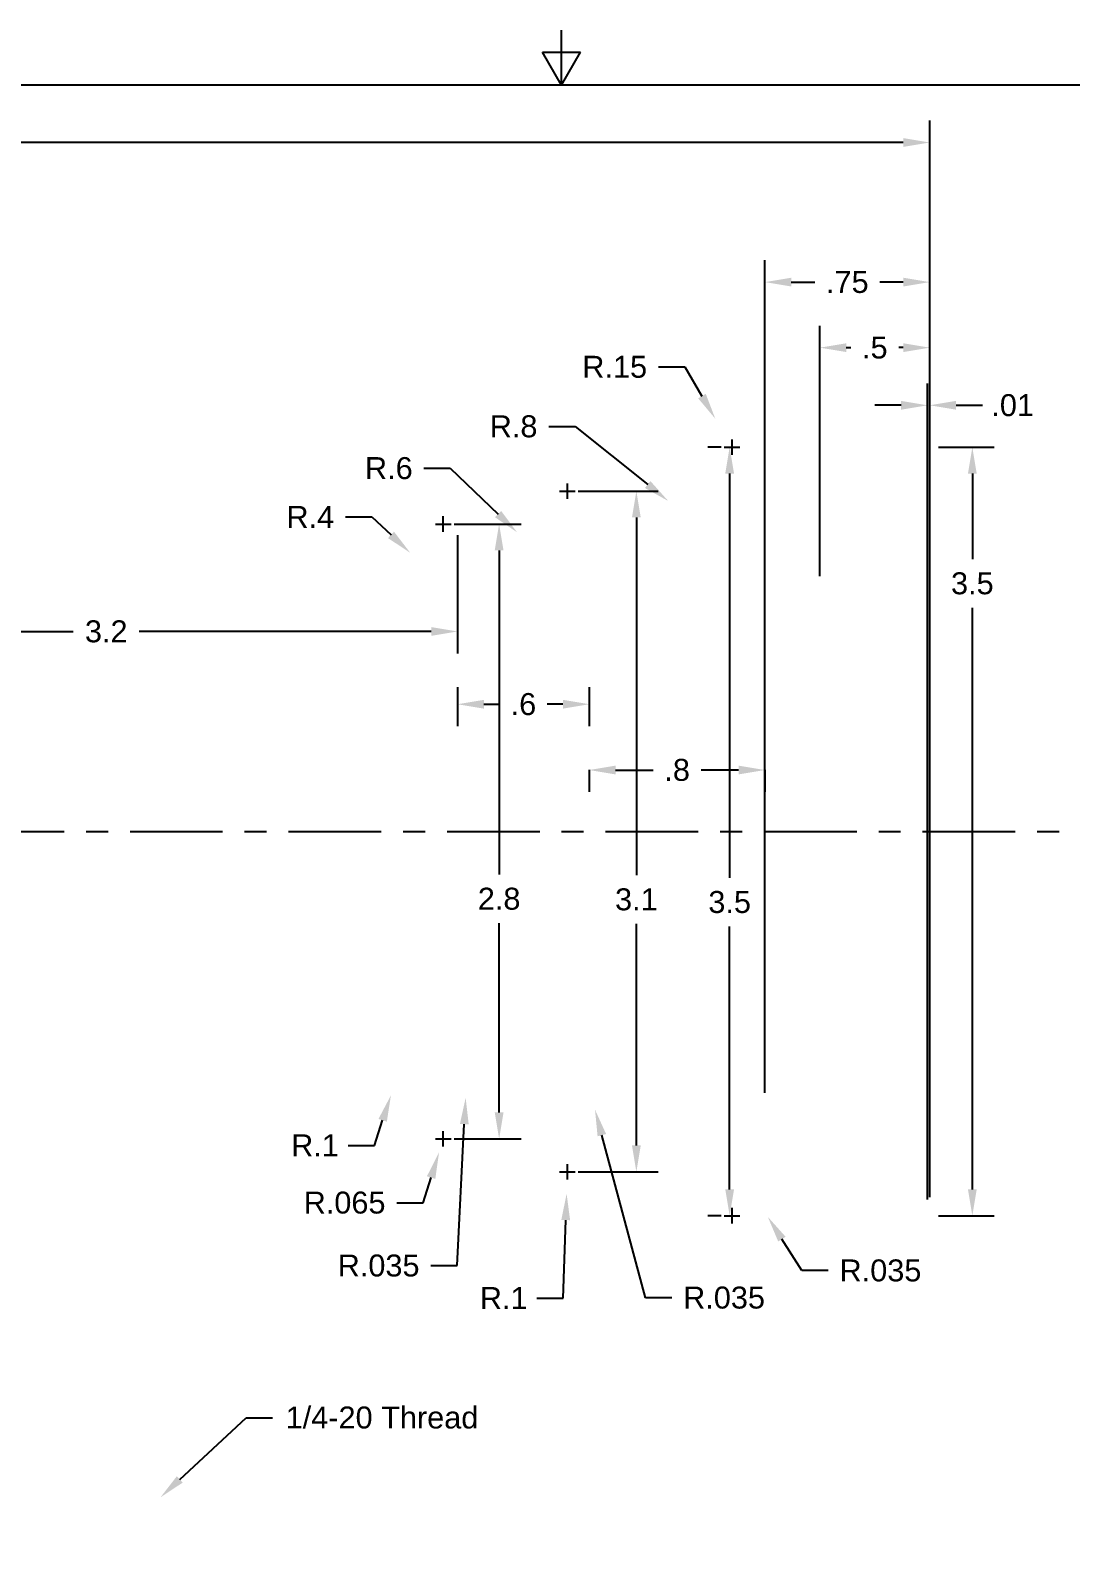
# Paper-space layout 'Sheet1' of a CAD drawing. Header units: inches. Extents: x 0 to 17, y 0 to 11.
# Drawn here: x 6.08 to 10.82, y 3.99 to 10.87 of the extents above; entities that cross this region are included whole.
import ezdxf
from ezdxf import colors
from ezdxf.entities.mleader import LeaderData, LeaderLine
from ezdxf.math import Vec2, Vec3

# ---------------------------------------------------------------- set-up
doc = ezdxf.new("R2010")
doc.units = ezdxf.units.IN
doc.header["$LTSCALE"] = 0.75
doc.header["$MEASUREMENT"] = 0
doc.linetypes.add('CENTER2', pattern=[1.125, 0.75, -0.125, 0.125, -0.125])
for name, color, linetype, lineweight in [('Annotations', 7, 'Continuous', 25), ('Center Lines', 7, 'CENTER2', 25), ('Dimensions', 7, 'Continuous', 25)]:
    doc.layers.add(name, color=color, linetype=linetype, lineweight=lineweight)
doc.layers.add('Border', color=7, linetype='Continuous')
doc.styles.get("Standard").update_dxf_attribs({"font": 'arial.ttf'})
doc.dimstyles.get("Standard").update_dxf_attribs({"dimtxt": 0.1, "dimasz": 0.12, "dimexe": 0.1, "dimexo": 0.05, "dimgap": 0.06, "dimtad": 0, "dimtih": 1, "dimtoh": 1, "dimdec": 4, "dimzin": 12, "dimdsep": 46, "dimtxsty": 'Standard', "dimcen": 0, "dimclrd": 256, "dimclre": 256, "dimclrt": 256, "dimazin": 3, "dimtp": 0.01, "dimtm": 0.01, "dimtfac": 1, "dimtdec": 4, "dimtofl": 0, "dimtmove": 0, "dimatfit": 3, "dimfxl": 1, "dimtolj": 1, "dimtzin": 12, "dimarcsym": 1})

# ---------------------------------------------------------------- blocks, each defined once
blk = doc.blocks.new('ANSI_B_SHEET')
at = {"layer": 'Border'}
for p, q in [((8.5, 10.62), (8.5, 10.87)), ((8.4134, 10.77), (8.5866, 10.77)), ((8.5, 10.62), (8.4134, 10.77)), ((8.5, 10.62), (8.5866, 10.77)), ((16.38, 10.62), (0.62, 10.62))]:
    blk.add_line(p, q, dxfattribs=at)
blk = doc.blocks.new('*U18')
at = {"layer": 'Center Lines', "color": 0, "ltscale": 0.75, "transparency": 16777216}
blk.add_line((-0.4268, 0), (15.0777, 0), dxfattribs=at)
blk = doc.blocks.new('*D29')
at = {"layer": 'Defpoints', "color": 0, "transparency": 16777216}
for p in [(5.5826, 5.8474), (7.0898, 0.5579)]:
    blk.add_point(p, dxfattribs=at)
at = {"layer": 'Dimensions', "lineweight": -2, "transparency": 16777216}
for p, q in [((5.3968, 6.0782), (5.5168, 6.0782)), ((5.5168, 6.0782), (5.5497, 5.9628))]:
    blk.add_line(p, q, dxfattribs=at)
at = {"layer": 'Dimensions', "transparency": 16777216}
blk.add_solid([(5.569, 5.9683), (5.5305, 5.9573), (5.5826, 5.8474)], dxfattribs=at)
at = {"layer": 'Dimensions', "transparency": 16777216, "insert": (5.1976, 6.0782), "char_height": 0.1, "attachment_point": 5}
blk.add_mtext('\\A1;R5.5', dxfattribs=at)
blk = doc.blocks.new('*D30')
at = {"layer": 'Defpoints', "color": 0, "transparency": 16777216}
for p in [(7.7236, 6.0191), (7.6922, 5.9242)]:
    blk.add_point(p, dxfattribs=at)
at = {"layer": 'Dimensions', "lineweight": -2, "transparency": 16777216}
for p, q in [((7.6481, 5.7913), (7.6859, 5.9052)), ((7.5281, 5.7913), (7.6481, 5.7913))]:
    blk.add_line(p, q, dxfattribs=at)
at = {"layer": 'Dimensions', "transparency": 16777216}
blk.add_solid([(7.6669, 5.9115), (7.7049, 5.8989), (7.7236, 6.0191)], dxfattribs=at)
at = {"layer": 'Dimensions', "transparency": 16777216, "insert": (7.3778, 5.7913), "char_height": 0.1, "attachment_point": 5}
blk.add_mtext('\\A1;R.1', dxfattribs=at)
blk = doc.blocks.new('*D32')
at = {"layer": 'Defpoints', "color": 0, "transparency": 16777216}
for p in [(7.5192, 8.7626), (7.8116, 8.4897)]:
    blk.add_point(p, dxfattribs=at)
at = {"layer": 'Dimensions', "lineweight": -2, "transparency": 16777216}
for p, q in [((7.5161, 8.6535), (7.6361, 8.6535)), ((7.6361, 8.6535), (7.7239, 8.5716))]:
    blk.add_line(p, q, dxfattribs=at)
at = {"layer": 'Dimensions', "transparency": 16777216}
blk.add_solid([(7.7375, 8.5862), (7.7102, 8.557), (7.8116, 8.4897)], dxfattribs=at)
at = {"layer": 'Dimensions', "transparency": 16777216, "insert": (7.3563, 8.6535), "char_height": 0.1, "attachment_point": 5}
blk.add_mtext('\\A1;R.4', dxfattribs=at)
blk = doc.blocks.new('*D33')
at = {"layer": 'Defpoints', "color": 0, "transparency": 16777216}
for p in [(7.8651, 8.9986), (8.298, 8.5832)]:
    blk.add_point(p, dxfattribs=at)
at = {"layer": 'Dimensions', "lineweight": -2, "transparency": 16777216}
for p, q in [((7.874, 8.8749), (7.994, 8.8749)), ((7.994, 8.8749), (8.2114, 8.6663))]:
    blk.add_line(p, q, dxfattribs=at)
at = {"layer": 'Dimensions', "transparency": 16777216}
blk.add_solid([(8.2253, 8.6807), (8.1976, 8.6519), (8.298, 8.5832)], dxfattribs=at)
at = {"layer": 'Dimensions', "transparency": 16777216, "insert": (7.714, 8.8749), "char_height": 0.1, "attachment_point": 5}
blk.add_mtext('\\A1;R.6', dxfattribs=at)
blk = doc.blocks.new('*D34')
at = {"layer": 'Defpoints', "color": 0, "transparency": 16777216}
for p in [(8.3618, 9.2256), (8.9864, 8.7258)]:
    blk.add_point(p, dxfattribs=at)
at = {"layer": 'Dimensions', "lineweight": -2, "transparency": 16777216}
for p, q in [((8.4423, 9.0653), (8.5623, 9.0653)), ((8.5623, 9.0653), (8.8928, 8.8008))]:
    blk.add_line(p, q, dxfattribs=at)
at = {"layer": 'Dimensions', "transparency": 16777216}
blk.add_solid([(8.9053, 8.8164), (8.8803, 8.7852), (8.9864, 8.7258)], dxfattribs=at)
at = {"layer": 'Dimensions', "transparency": 16777216, "insert": (8.2821, 9.0653), "char_height": 0.1, "attachment_point": 5}
blk.add_mtext('\\A1;R.8', dxfattribs=at)
blk = doc.blocks.new('*D35')
at = {"layer": 'Defpoints', "color": 0, "transparency": 16777216}
for p in [(9.2009, 9.1002), (9.277, 8.9709)]:
    blk.add_point(p, dxfattribs=at)
at = {"layer": 'Dimensions', "lineweight": -2, "transparency": 16777216}
for p, q in [((8.9419, 9.3364), (9.0619, 9.3364)), ((9.0619, 9.3364), (9.1401, 9.2036))]:
    blk.add_line(p, q, dxfattribs=at)
at = {"layer": 'Dimensions', "transparency": 16777216}
blk.add_solid([(9.1573, 9.2137), (9.1228, 9.1934), (9.2009, 9.1002)], dxfattribs=at)
at = {"layer": 'Dimensions', "transparency": 16777216, "insert": (8.7426, 9.3364), "char_height": 0.1, "attachment_point": 5}
blk.add_mtext('\\A1;R.15', dxfattribs=at)
blk = doc.blocks.new('*D36')
at = {"layer": 'Defpoints', "color": 0, "transparency": 16777216}
for p in [(7.962, 5.8209), (7.9426, 5.7589)]:
    blk.add_point(p, dxfattribs=at)
at = {"layer": 'Dimensions', "lineweight": -2, "transparency": 16777216}
for p, q in [((7.8707, 5.5299), (7.9066, 5.6444)), ((7.7507, 5.5299), (7.8707, 5.5299))]:
    blk.add_line(p, q, dxfattribs=at)
at = {"layer": 'Dimensions', "transparency": 16777216}
blk.add_solid([(7.8875, 5.6504), (7.9257, 5.6384), (7.9426, 5.7589)], dxfattribs=at)
at = {"layer": 'Dimensions', "transparency": 16777216, "insert": (7.5125, 5.5299), "char_height": 0.1, "attachment_point": 5}
blk.add_mtext('\\A1;R.065', dxfattribs=at)
blk = doc.blocks.new('*D44')
at = {"layer": 'Defpoints', "color": 0, "transparency": 16777216}
for p in [(10.167, 8.9709), (10.167, 5.4709), (10.3713, 5.4709)]:
    blk.add_point(p, dxfattribs=at)
at = {"layer": 'Dimensions', "lineweight": -2, "transparency": 16777216}
for p, q in [((10.217, 8.9709), (10.4713, 8.9709)), ((10.3713, 8.8509), (10.3713, 8.4615)), ((10.3713, 5.5909), (10.3713, 8.2393)), ((10.217, 5.4709), (10.4713, 5.4709))]:
    blk.add_line(p, q, dxfattribs=at)
at = {"layer": 'Dimensions', "transparency": 16777216}
for points in [[(10.3513, 8.8509), (10.3913, 8.8509), (10.3713, 8.9709)], [(10.3513, 5.5909), (10.3913, 5.5909), (10.3713, 5.4709)]]:
    blk.add_solid(points, dxfattribs=at)
at = {"layer": 'Dimensions', "transparency": 16777216, "insert": (10.3713, 8.3504), "char_height": 0.1, "attachment_point": 5}
blk.add_mtext('\\A1;3.5', dxfattribs=at)
blk = doc.blocks.new('*D45')
at = {"layer": 'Defpoints', "color": 0, "transparency": 16777216}
for p in [(9.427, 9.7228), (9.427, 5.981), (10.177, 5.6219)]:
    blk.add_point(p, dxfattribs=at)
at = {"layer": 'Dimensions', "lineweight": -2, "transparency": 16777216}
for p, q in [((9.427, 6.031), (9.427, 9.8228)), ((10.177, 5.6719), (10.177, 9.8228)), ((9.547, 9.7228), (9.6541, 9.7228)), ((10.057, 9.7228), (9.95, 9.7228))]:
    blk.add_line(p, q, dxfattribs=at)
at = {"layer": 'Dimensions', "transparency": 16777216}
for points in [[(9.547, 9.7428), (9.547, 9.7028), (9.427, 9.7228)], [(10.057, 9.7428), (10.057, 9.7028), (10.177, 9.7228)]]:
    blk.add_solid(points, dxfattribs=at)
at = {"layer": 'Dimensions', "transparency": 16777216, "insert": (9.802, 9.7228), "char_height": 0.1, "attachment_point": 5}
blk.add_mtext('\\A1;.75', dxfattribs=at)
blk = doc.blocks.new('*D46')
at = {"layer": 'Defpoints', "color": 0, "transparency": 16777216}
for p in [(10.177, 9.4242), (9.677, 8.334), (10.177, 7.5062)]:
    blk.add_point(p, dxfattribs=at)
at = {"layer": 'Dimensions', "lineweight": -2, "transparency": 16777216}
for p, q in [((9.677, 8.384), (9.677, 9.5242)), ((10.177, 7.5562), (10.177, 9.5242)), ((9.797, 9.4242), (9.8181, 9.4242)), ((10.057, 9.4242), (10.0364, 9.4242))]:
    blk.add_line(p, q, dxfattribs=at)
at = {"layer": 'Dimensions', "transparency": 16777216}
for points in [[(9.797, 9.4442), (9.797, 9.4042), (9.677, 9.4242)], [(10.057, 9.4442), (10.057, 9.4042), (10.177, 9.4242)]]:
    blk.add_solid(points, dxfattribs=at)
at = {"layer": 'Dimensions', "transparency": 16777216, "insert": (9.9272, 9.4242), "char_height": 0.1, "attachment_point": 5}
blk.add_mtext('\\A1;.5', dxfattribs=at)
blk = doc.blocks.new('*D55')
at = {"layer": 'Defpoints', "color": 0, "transparency": 16777216}
for p in [(4.5908, 4.0701), (7.3131, 1.5153)]:
    blk.add_point(p, dxfattribs=at)
at = {"layer": 'Dimensions', "lineweight": -2, "transparency": 16777216}
for p, q in [((4.2868, 4.2427), (4.4068, 4.2427)), ((4.4068, 4.2427), (4.5033, 4.1522))]:
    blk.add_line(p, q, dxfattribs=at)
at = {"layer": 'Dimensions', "transparency": 16777216}
blk.add_solid([(4.517, 4.1668), (4.4896, 4.1376), (4.5908, 4.0701)], dxfattribs=at)
at = {"layer": 'Dimensions', "transparency": 16777216, "insert": (4.0815, 4.2427), "char_height": 0.1, "attachment_point": 5}
blk.add_mtext('\\A1;∅5.6', dxfattribs=at)
blk = doc.blocks.new('*D73')
at = {"layer": 'Defpoints', "color": 0, "transparency": 16777216}
for p in [(8.662, 5.9198), (8.6711, 5.886)]:
    blk.add_point(p, dxfattribs=at)
at = {"layer": 'Dimensions', "lineweight": -2, "transparency": 16777216}
for p, q in [((8.8825, 5.0972), (8.684, 5.8377)), ((9.0025, 5.0972), (8.8825, 5.0972))]:
    blk.add_line(p, q, dxfattribs=at)
at = {"layer": 'Dimensions', "transparency": 16777216}
blk.add_solid([(8.7034, 5.8428), (8.6647, 5.8325), (8.653, 5.9536)], dxfattribs=at)
at = {"layer": 'Dimensions', "transparency": 16777216, "insert": (9.2406, 5.0972), "char_height": 0.1, "attachment_point": 5}
blk.add_mtext('\\A1;R.035', dxfattribs=at)
blk = doc.blocks.new('*D74')
at = {"layer": 'Defpoints', "color": 0, "transparency": 16777216}
for p in [(8.0603, 5.9378), (8.062, 5.9727)]:
    blk.add_point(p, dxfattribs=at)
at = {"layer": 'Dimensions', "lineweight": -2, "transparency": 16777216}
for p, q in [((8.0256, 5.2433), (8.0578, 5.8878)), ((7.9056, 5.2433), (8.0256, 5.2433))]:
    blk.add_line(p, q, dxfattribs=at)
at = {"layer": 'Dimensions', "transparency": 16777216}
blk.add_solid([(8.0378, 5.8888), (8.0778, 5.8868), (8.0638, 6.0077)], dxfattribs=at)
at = {"layer": 'Dimensions', "transparency": 16777216, "insert": (7.6675, 5.2433), "char_height": 0.1, "attachment_point": 5}
blk.add_mtext('\\A1;R.035', dxfattribs=at)
blk = doc.blocks.new('*D78')
at = {"layer": 'Defpoints', "color": 0, "transparency": 16777216}
for p in [(10.177, 10.3586), (0.927, 9.9859), (10.177, 8.937)]:
    blk.add_point(p, dxfattribs=at)
at = {"layer": 'Dimensions', "lineweight": -2, "transparency": 16777216}
for p, q in [((0.927, 10.0359), (0.927, 10.4586)), ((10.177, 8.987), (10.177, 10.4586)), ((1.047, 10.3586), (5.3618, 10.3586)), ((10.057, 10.3586), (5.7423, 10.3586))]:
    blk.add_line(p, q, dxfattribs=at)
at = {"layer": 'Dimensions', "transparency": 16777216}
for points in [[(1.047, 10.3786), (1.047, 10.3386), (0.927, 10.3586)], [(10.057, 10.3786), (10.057, 10.3386), (10.177, 10.3586)]]:
    blk.add_solid(points, dxfattribs=at)
at = {"layer": 'Dimensions', "transparency": 16777216, "insert": (5.552, 10.3586), "char_height": 0.1, "attachment_point": 5}
blk.add_mtext('\\A1;9.25', dxfattribs=at)
blk = doc.blocks.new('*D80')
at = {"layer": 'Defpoints', "color": 0, "transparency": 16777216}
for p in [(10.177, 9.1617), (10.177, 5.5047), (10.167, 5.4949)]:
    blk.add_point(p, dxfattribs=at)
at = {"layer": 'Dimensions', "lineweight": -2, "transparency": 16777216}
for p, q in [((10.167, 5.5449), (10.167, 9.2617)), ((10.177, 5.5547), (10.177, 9.2617)), ((10.047, 9.1617), (9.927, 9.1617)), ((10.297, 9.1617), (10.417, 9.1617))]:
    blk.add_line(p, q, dxfattribs=at)
at = {"layer": 'Dimensions', "transparency": 16777216}
for points in [[(10.047, 9.1817), (10.047, 9.1417), (10.167, 9.1617)], [(10.297, 9.1817), (10.297, 9.1417), (10.177, 9.1617)]]:
    blk.add_solid(points, dxfattribs=at)
at = {"layer": 'Dimensions', "transparency": 16777216, "insert": (10.555, 9.1617), "char_height": 0.1, "attachment_point": 5}
blk.add_mtext('\\A1;.01', dxfattribs=at)
blk = doc.blocks.new('*D108')
at = {"layer": 'Defpoints', "color": 0, "transparency": 16777216}
for p in [(8.027, 8.6209), (4.827, 8.213), (8.027, 8.1316)]:
    blk.add_point(p, dxfattribs=at)
at = {"layer": 'Dimensions', "lineweight": -2, "transparency": 16777216}
for p, q in [((8.027, 8.5709), (8.027, 8.0316)), ((4.827, 8.163), (4.827, 8.0316)), ((4.947, 8.1316), (6.2765, 8.1316)), ((7.907, 8.1316), (6.5775, 8.1316))]:
    blk.add_line(p, q, dxfattribs=at)
at = {"layer": 'Dimensions', "transparency": 16777216}
for points in [[(4.947, 8.1516), (4.947, 8.1116), (4.827, 8.1316)], [(7.907, 8.1516), (7.907, 8.1116), (8.027, 8.1316)]]:
    blk.add_solid(points, dxfattribs=at)
at = {"layer": 'Dimensions', "transparency": 16777216, "insert": (6.427, 8.1316), "char_height": 0.1, "attachment_point": 5}
blk.add_mtext('\\A1;3.2', dxfattribs=at)
blk = doc.blocks.new('*D109')
at = {"layer": 'Defpoints', "color": 0, "transparency": 16777216}
for p in [(8.027, 7.9278), (8.627, 7.9278), (8.627, 7.8002)]:
    blk.add_point(p, dxfattribs=at)
at = {"layer": 'Dimensions', "lineweight": -2, "transparency": 16777216}
for p, q in [((8.027, 7.8778), (8.027, 7.7002)), ((8.627, 7.8778), (8.627, 7.7002)), ((8.147, 7.8002), (8.2183, 7.8002)), ((8.507, 7.8002), (8.4357, 7.8002))]:
    blk.add_line(p, q, dxfattribs=at)
at = {"layer": 'Dimensions', "transparency": 16777216}
for points in [[(8.147, 7.8202), (8.147, 7.7802), (8.027, 7.8002)], [(8.507, 7.8202), (8.507, 7.7802), (8.627, 7.8002)]]:
    blk.add_solid(points, dxfattribs=at)
at = {"layer": 'Dimensions', "transparency": 16777216, "insert": (8.327, 7.8002), "char_height": 0.1, "attachment_point": 5}
blk.add_mtext('\\A1;.6', dxfattribs=at)
blk = doc.blocks.new('*D110')
at = {"layer": 'Defpoints', "color": 0, "transparency": 16777216}
for p in [(8.627, 7.5516), (9.427, 7.5516), (9.427, 7.5006)]:
    blk.add_point(p, dxfattribs=at)
at = {"layer": 'Dimensions', "lineweight": -2, "transparency": 16777216}
for p, q in [((8.627, 7.5016), (8.627, 7.4006)), ((8.747, 7.5006), (8.9182, 7.5006)), ((9.307, 7.5006), (9.1359, 7.5006)), ((9.427, 7.5016), (9.427, 7.4006))]:
    blk.add_line(p, q, dxfattribs=at)
at = {"layer": 'Dimensions', "transparency": 16777216}
for points in [[(8.747, 7.5206), (8.747, 7.4806), (8.627, 7.5006)], [(9.307, 7.5206), (9.307, 7.4806), (9.427, 7.5006)]]:
    blk.add_solid(points, dxfattribs=at)
at = {"layer": 'Dimensions', "transparency": 16777216, "insert": (9.027, 7.5006), "char_height": 0.1, "attachment_point": 5}
blk.add_mtext('\\A1;.8', dxfattribs=at)
blk = doc.blocks.new('*D114')
at = {"layer": 'Defpoints', "color": 0, "transparency": 16777216}
for p in [(9.4587, 5.4359), (9.4774, 5.4063)]:
    blk.add_point(p, dxfattribs=at)
at = {"layer": 'Dimensions', "lineweight": -2, "transparency": 16777216}
for p, q in [((9.5948, 5.2209), (9.5041, 5.3641)), ((9.7148, 5.2209), (9.5948, 5.2209))]:
    blk.add_line(p, q, dxfattribs=at)
at = {"layer": 'Dimensions', "transparency": 16777216}
blk.add_solid([(9.521, 5.3748), (9.4872, 5.3534), (9.44, 5.4655)], dxfattribs=at)
at = {"layer": 'Dimensions', "transparency": 16777216, "insert": (9.9529, 5.2209), "char_height": 0.1, "attachment_point": 5}
blk.add_mtext('\\A1;R.035', dxfattribs=at)
blk = doc.blocks.new('*D115')
at = {"layer": 'Defpoints', "color": 0, "transparency": 16777216}
for p in [(8.527, 5.6709), (8.5236, 5.5709)]:
    blk.add_point(p, dxfattribs=at)
at = {"layer": 'Dimensions', "lineweight": -2, "transparency": 16777216}
for p, q in [((8.5076, 5.0958), (8.5196, 5.451)), ((8.3876, 5.0958), (8.5076, 5.0958))]:
    blk.add_line(p, q, dxfattribs=at)
at = {"layer": 'Dimensions', "transparency": 16777216}
blk.add_solid([(8.4996, 5.4517), (8.5396, 5.4503), (8.5236, 5.5709)], dxfattribs=at)
at = {"layer": 'Dimensions', "transparency": 16777216, "insert": (8.2372, 5.0958), "char_height": 0.1, "attachment_point": 5}
blk.add_mtext('\\A1;R.1', dxfattribs=at)
blk = doc.blocks.new('*U116')
at = {"layer": 'Center Lines', "color": 0, "linetype": 'Continuous', "ltscale": 0.75, "transparency": 16777216}
for p, q in [((-0.0352, 0), (0.0352, 0)), ((0, -0.0352), (0, 0.0352))]:
    blk.add_line(p, q, dxfattribs=at)
blk = doc.blocks.new('*U117')
at = {"layer": 'Center Lines', "color": 0, "linetype": 'Continuous', "ltscale": 0.75, "transparency": 16777216}
for p, q in [((-0.0352, 0), (0.0352, 0)), ((0, -0.0352), (0, 0.0352))]:
    blk.add_line(p, q, dxfattribs=at)
blk = doc.blocks.new('*U118')
at = {"layer": 'Center Lines', "color": 0, "linetype": 'Continuous', "ltscale": 0.75, "transparency": 16777216}
for p, q in [((-0.0352, 0), (0.0352, 0)), ((0, -0.0352), (0, 0.0352))]:
    blk.add_line(p, q, dxfattribs=at)
blk = doc.blocks.new('*D124')
at = {"layer": 'Defpoints', "color": 0, "transparency": 16777216}
for p in [(9.277, 8.9709), (9.2661, 5.4709), (9.277, 5.4709)]:
    blk.add_point(p, dxfattribs=at)
at = {"layer": 'Dimensions', "lineweight": -2, "transparency": 16777216}
for p, q in [((9.227, 8.9709), (9.1661, 8.9709)), ((9.2661, 8.8509), (9.2661, 7.01)), ((9.2661, 5.5909), (9.2661, 6.7878)), ((9.227, 5.4709), (9.1661, 5.4709))]:
    blk.add_line(p, q, dxfattribs=at)
at = {"layer": 'Dimensions', "transparency": 16777216}
for points in [[(9.2461, 8.8509), (9.2861, 8.8509), (9.2661, 8.9709)], [(9.2461, 5.5909), (9.2861, 5.5909), (9.2661, 5.4709)]]:
    blk.add_solid(points, dxfattribs=at)
at = {"layer": 'Dimensions', "transparency": 16777216, "insert": (9.2661, 6.8989), "char_height": 0.1, "attachment_point": 5}
blk.add_mtext('\\A1;3.5', dxfattribs=at)
blk = doc.blocks.new('*U125')
at = {"layer": 'Center Lines', "color": 0, "linetype": 'Continuous', "ltscale": 0.75, "transparency": 16777216}
for p, q in [((-0.0352, 0), (0.0352, 0)), ((0, -0.0352), (0, 0.0352))]:
    blk.add_line(p, q, dxfattribs=at)
blk = doc.blocks.new('*U126')
at = {"layer": 'Center Lines', "color": 0, "linetype": 'Continuous', "ltscale": 0.75, "transparency": 16777216}
for p, q in [((-0.0352, 0), (0.0352, 0)), ((0, -0.0352), (0, 0.0352))]:
    blk.add_line(p, q, dxfattribs=at)
blk = doc.blocks.new('*U127')
at = {"layer": 'Center Lines', "color": 0, "linetype": 'Continuous', "ltscale": 0.75, "transparency": 16777216}
for p, q in [((-0.0352, 0), (0.0352, 0)), ((0, -0.0352), (0, 0.0352))]:
    blk.add_line(p, q, dxfattribs=at)
blk = doc.blocks.new('*D128')
at = {"layer": 'Defpoints', "color": 0, "transparency": 16777216}
for p in [(7.962, 8.6209), (8.2163, 8.6209), (7.962, 5.8209)]:
    blk.add_point(p, dxfattribs=at)
at = {"layer": 'Dimensions', "lineweight": -2, "transparency": 16777216}
for p, q in [((8.012, 8.6209), (8.3163, 8.6209)), ((8.2163, 8.5009), (8.2163, 7.025)), ((8.2163, 5.9409), (8.2163, 6.8028)), ((8.012, 5.8209), (8.3163, 5.8209))]:
    blk.add_line(p, q, dxfattribs=at)
at = {"layer": 'Dimensions', "transparency": 16777216}
for points in [[(8.1963, 8.5009), (8.2363, 8.5009), (8.2163, 8.6209)], [(8.1963, 5.9409), (8.2363, 5.9409), (8.2163, 5.8209)]]:
    blk.add_solid(points, dxfattribs=at)
at = {"layer": 'Dimensions', "transparency": 16777216, "insert": (8.2163, 6.9139), "char_height": 0.1, "attachment_point": 5}
blk.add_mtext('\\A1;2.8', dxfattribs=at)
blk = doc.blocks.new('*D129')
at = {"layer": 'Defpoints', "color": 0, "transparency": 16777216}
for p in [(8.527, 8.7709), (8.527, 5.6709), (8.8413, 5.6709)]:
    blk.add_point(p, dxfattribs=at)
at = {"layer": 'Dimensions', "lineweight": -2, "transparency": 16777216}
for p, q in [((8.577, 8.7709), (8.9413, 8.7709)), ((8.8413, 8.6509), (8.8413, 7.0221)), ((8.8413, 5.7909), (8.8413, 6.7999)), ((8.577, 5.6709), (8.9413, 5.6709))]:
    blk.add_line(p, q, dxfattribs=at)
at = {"layer": 'Dimensions', "transparency": 16777216}
for points in [[(8.8213, 8.6509), (8.8613, 8.6509), (8.8413, 8.7709)], [(8.8213, 5.7909), (8.8613, 5.7909), (8.8413, 5.6709)]]:
    blk.add_solid(points, dxfattribs=at)
at = {"layer": 'Dimensions', "transparency": 16777216, "insert": (8.8413, 6.911), "char_height": 0.1, "attachment_point": 5}
blk.add_mtext('\\A1;3.1', dxfattribs=at)

psp = doc.layouts.new('Sheet1')

# ---------------------------------------------------------------- block references
at = {"layer": 'Border'}
psp.add_blockref('ANSI_B_SHEET', (0, 0), dxfattribs=at)
at = {"layer": 'Center Lines', "ltscale": 0.75}
for name, p in [('*U116', (9.277025, 8.970886)), ('*U117', (8.527025, 8.770886)), ('*U118', (7.962025, 8.620886)), ('*U18', (1.187153, 7.220886)), ('*U127', (7.962025, 5.820886)), ('*U126', (8.527025, 5.670886)), ('*U125', (9.277025, 5.470886))]:
    psp.add_blockref(name, p, dxfattribs=at)

# ---------------------------------------------------------------- dimensions: what is measured, and where the dimension line sits
at = {"layer": 'Dimensions'}
for base, p1, p2, override, picture, middle in [((10.177025, 10.358632), (0.927025, 9.985886), (10.177025, 8.937023), {"dimlfac": -1, "dimpost": '', "dimclrd": 256, "dimclre": 256}, '*D78', (5.552025, 10.358632)), ((10.177025, 9.161682), (10.167025, 5.494886), (10.177025, 5.504749), {"dimlfac": -1}, '*D80', (10.554958, 9.161682)), ((8.027025, 8.131616), (4.827025, 8.213021), (8.027025, 8.620886), {"dimlfac": -1, "dimclrd": 256, "dimclre": 256}, '*D108', (6.427025, 8.131616))]:
    dim = psp.add_linear_dim(base=base, p1=p1, p2=p2, angle=180, dimstyle='Standard', override=override, dxfattribs=at)
    dim.commit()
    dim.dimension.update_dxf_attribs({"geometry": picture, "text_midpoint": middle})
dim = psp.add_linear_dim(base=(9.427025, 9.722824), p1=(10.177025, 5.621851), p2=(9.427025, 5.98096), dimstyle='Standard', override={"dimlfac": -1}, dxfattribs=at)
dim.commit()
dim.dimension.update_dxf_attribs({"geometry": '*D45', "text_midpoint": (9.802025, 9.722824), "dimtype": 160})
for base, p1, p2, angle, picture, middle, dimtype in [((10.177025, 9.424189), (9.677025, 8.334023), (10.177025, 7.506197), 180, '*D46', (9.927241, 9.424189), 160), ((9.266085, 5.470886), (9.277025, 8.970886), (9.277025, 5.470886), 270, '*D124', (9.266085, 6.898869), 161), ((10.371317, 5.470886), (10.167025, 8.970886), (10.167025, 5.470886), 90, '*D44', (10.371317, 8.350398), 160), ((8.84134, 5.670886), (8.527025, 8.770886), (8.527025, 5.670886), 270, '*D129', (8.84134, 6.910975), 161), ((8.216276, 8.620886), (7.962025, 5.820886), (7.962025, 8.620886), 90, '*D128', (8.216276, 6.913904), 161), ((8.627025, 7.800194), (8.027025, 7.927796), (8.627025, 7.927796), 180, '*D109', (8.327025, 7.800194), 160), ((9.427025, 7.500558), (8.627025, 7.551616), (9.427025, 7.551616), 180, '*D110', (9.027025, 7.500558), 160)]:
    dim = psp.add_linear_dim(base=base, p1=p1, p2=p2, angle=angle, dimstyle='Standard', override={"dimlfac": -1}, dxfattribs=at)
    dim.commit()
    dim.dimension.update_dxf_attribs({"geometry": picture, "text_midpoint": middle, "dimtype": dimtype})
for center, mpoint, override, picture, middle in [((9.277025, 8.970886), (9.200945, 9.10016), {"dimlfac": -1, "dimse1": 1}, '*D35', (8.742643, 9.336422)), ((8.361823, 9.225649), (8.98645, 8.725808), {"dimlfac": -1, "dimse1": 1}, '*D34', (8.282126, 9.065253)), ((7.865108, 8.998625), (8.298032, 8.583202), {"dimlfac": -1, "dimse1": 1}, '*D33', (7.713999, 8.874944)), ((7.519156, 8.762632), (7.811598, 8.489726), {"dimlfac": -1, "dimpost": '', "dimse1": 1, "dimclrd": 256, "dimclre": 256}, '*D32', (7.356303, 8.653469)), ((7.089813, 0.557923), (5.582612, 5.847379), {"dimlfac": -1, "dimse1": 1}, '*D29', (5.197587, 6.078192)), ((7.692172, 5.924222), (7.723623, 6.019147), {"dimlfac": -1, "dimpost": '', "dimse1": 1, "dimclrd": 256, "dimclre": 256}, '*D30', (7.377759, 5.791326)), ((8.062025, 5.97272), (8.060281, 5.937764), {"dimlfac": -1, "dimse1": 1}, '*D74', (7.667526, 5.243338)), ((8.662025, 5.919758), (8.671088, 5.885952), {"dimlfac": -1, "dimse1": 1}, '*D73', (9.240622, 5.097246)), ((7.962025, 5.820886), (7.942552, 5.758871), {"dimlfac": -1, "dimpost": '', "dimse1": 1, "dimclrd": 256, "dimclre": 256}, '*D36', (7.512547, 5.529895)), ((8.527025, 5.670886), (8.523641, 5.570943), {"dimlfac": -1, "dimse1": 1}, '*D115', (8.237174, 5.09584)), ((9.458684, 5.435886), (9.477405, 5.406313), {"dimlfac": -1, "dimse1": 1}, '*D114', (9.952906, 5.220857))]:
    dim = psp.add_radius_dim(center=center, mpoint=mpoint, dimstyle='Standard', override=override, dxfattribs=at)
    dim.commit()
    dim.dimension.update_dxf_attribs({"geometry": picture, "text_midpoint": middle, "dimtype": 164})
dim = psp.add_diameter_dim_2p(p1=(7.313064, 1.515256), p2=(4.590815, 4.070081), dimstyle='Standard', override={"dimlfac": -1.5, "dimpost": ''}, dxfattribs=at)
dim.commit()
dim.dimension.update_dxf_attribs({"geometry": '*D55', "text_midpoint": (4.081454, 4.242733), "dimtype": 163})

# ---------------------------------------------------------------- leaders
at = {"layer": 'Annotations'}
ml = psp.add_multileader_mtext('Standard', dxfattribs=at)
ml.set_content('1/4-20 Thread', color=256)
ml.set_leader_properties()
ml.build(insert=Vec2(0, 0))
ml.multileader.update_dxf_attribs({"dogleg_length": 0.12, "arrow_head_size": 0.12})
ctx = ml.context
ctx.base_point, ctx.char_height, ctx.arrow_head_size, ctx.landing_gap_size, ctx.plane_origin = Vec3(7.184177, 4.550886), 0.1, 0.12, 0.06, Vec3(7.474235, 3.272253)
notes = []
notes.append((ctx, [(0, (1, 1, 0), (7.064177, 4.550886), (1, 0), 0.12, [(0, [(6.674183, 4.188096)], 0, [])])]))
ctx.mtext.insert, ctx.mtext.flow_direction = Vec3(7.244177, 4.601739), 5
for ctx, leaders in notes:
    for number, flags, end, landing, length, lines in leaders:
        leader = LeaderData()
        leader.index, (leader.has_last_leader_line, leader.has_dogleg_vector, leader.attachment_direction) = number, flags
        leader.last_leader_point, leader.dogleg_vector, leader.dogleg_length = Vec3(end), Vec3(landing), length
        for number, points, colour, breaks in lines:
            line = LeaderLine()
            line.index, line.vertices, line.color, line.breaks = number, Vec3.list(points), colors.encode_raw_color(colour), breaks
            leader.lines.append(line)
        ctx.leaders.append(leader)

doc.saveas('drawing.dxf')
